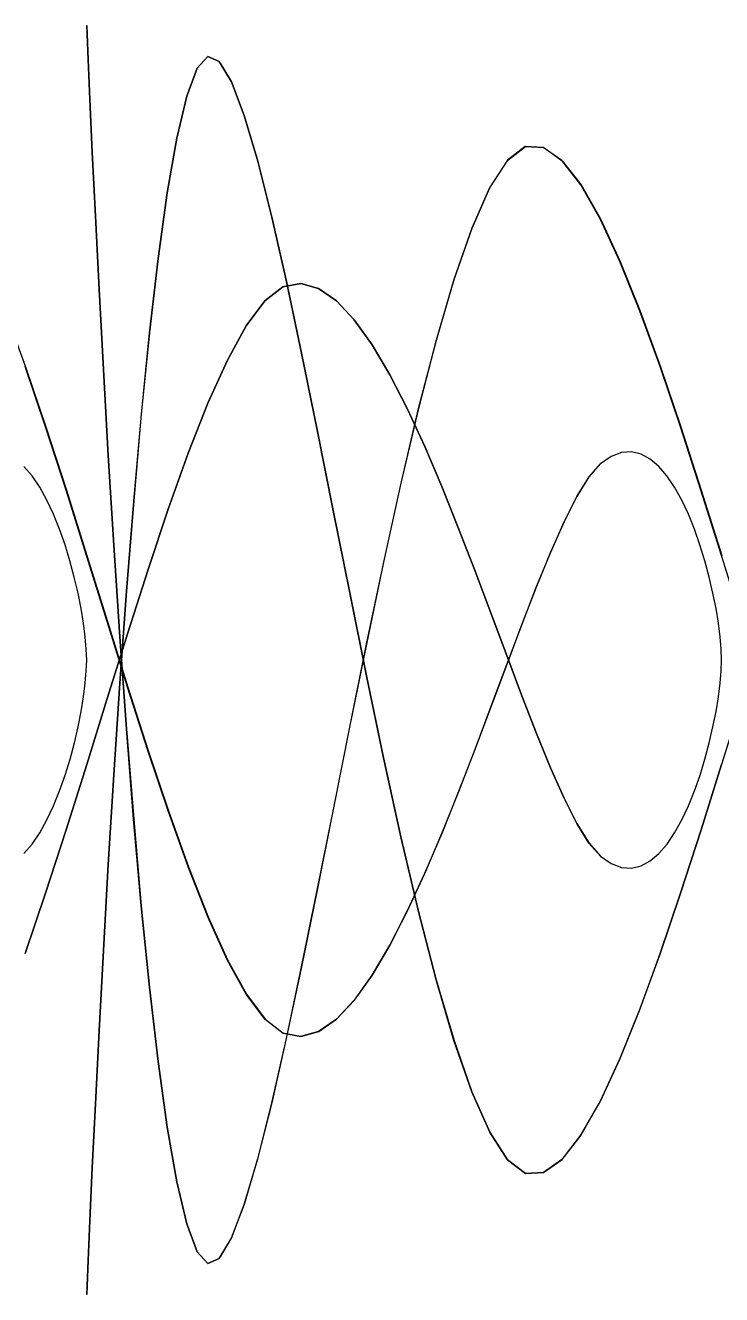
# Model space of a CAD drawing. Header units: metres. Extents: x -880 to 880, y -160 to 160.
# Drawn here: x -415.4 to -240, y -160 to 160 of the extents above; entities that cross this region are included whole.
import ezdxf

# ---------------------------------------------------------------- set-up
doc = ezdxf.new("R2010")
doc.units = ezdxf.units.M

msp = doc.modelspace()

# ---------------------------------------------------------------- linework, layer by layer
for p, q in [((-399.91, 157.77, -311.77), (-400, 160, -311.77)), ((-400, 160, -311.77), (-399.91, 157.77, -311.77)), ((-399.91, 157.77, -311.77), (-400, 160, -311.77)), ((-400, 160, -311.77), (-399.91, 157.77, -311.77)), ((-399.64, 151.4, -311.77), (-399.91, 157.77, -311.77)), ((-399.91, 157.77, -311.77), (-399.64, 151.4, -311.77)), ((-399.64, 151.4, -311.77), (-399.91, 157.77, -311.77)), ((-399.91, 157.77, -311.77), (-399.64, 151.4, -311.77)), ((-399.2, 141.33, -311.77), (-399.64, 151.4, -311.77)), ((-399.64, 151.4, -311.77), (-399.2, 141.33, -311.77)), ((-399.2, 141.33, -311.77), (-399.64, 151.4, -311.77)), ((-399.64, 151.4, -311.77), (-399.2, 141.33, -311.77)), ((-369.44, 152.17, -311.77), (-372.16, 149.22, -311.77)), ((-369.44, 152.17, -311.77), (-372.16, 149.22, -311.77)), ((-372.15, 149.22, -311.77), (-369.44, 152.17, -311.77)), ((-372.15, 149.22, -311.77), (-369.44, 152.17, -311.77)), ((-366.58, 150.89, -311.77), (-369.44, 152.17, -311.77)), ((-369.44, 152.17, -311.77), (-366.58, 150.89, -311.77)), ((-366.58, 150.89, -311.77), (-369.44, 152.17, -311.77)), ((-369.44, 152.17, -311.77), (-366.58, 150.89, -311.77)), ((-363.53, 145.78, -311.77), (-366.58, 150.89, -311.77)), ((-366.58, 150.89, -311.77), (-363.52, 145.78, -311.77)), ((-363.53, 145.78, -311.77), (-366.58, 150.89, -311.77)), ((-366.58, 150.89, -311.77), (-363.52, 145.78, -311.77)), ((-372.16, 149.22, -311.77), (-374.78, 142.19, -311.77)), ((-372.16, 149.22, -311.77), (-374.78, 142.19, -311.77)), ((-374.77, 142.19, -311.77), (-372.15, 149.22, -311.77)), ((-374.77, 142.19, -311.77), (-372.15, 149.22, -311.77)), ((-360.3, 137.27, -311.77), (-363.53, 145.78, -311.77)), ((-360.3, 137.27, -311.77), (-363.53, 145.78, -311.77)), ((-363.52, 145.78, -311.77), (-360.3, 137.27, -311.77)), ((-363.52, 145.78, -311.77), (-360.3, 137.27, -311.77)), ((-398.59, 128.02, -311.77), (-399.2, 141.33, -311.77)), ((-399.2, 141.33, -311.77), (-398.59, 128.02, -311.77)), ((-398.59, 128.02, -311.77), (-399.2, 141.33, -311.77)), ((-399.2, 141.33, -311.77), (-398.59, 128.02, -311.77)), ((-374.78, 142.19, -311.77), (-377.29, 131.55, -311.77)), ((-377.29, 131.55, -311.77), (-374.77, 142.19, -311.77)), ((-374.78, 142.19, -311.77), (-377.29, 131.55, -311.77)), ((-377.29, 131.55, -311.77), (-374.77, 142.19, -311.77)), ((-356.91, 125.77, -311.77), (-360.3, 137.27, -311.77)), ((-360.3, 137.27, -311.77), (-356.9, 125.77, -311.77)), ((-356.91, 125.77, -311.77), (-360.3, 137.27, -311.77)), ((-360.3, 137.27, -311.77), (-356.9, 125.77, -311.77)), ((-377.29, 131.55, -311.77), (-379.7, 117.75, -311.77)), ((-377.29, 131.55, -311.77), (-379.7, 117.75, -311.77)), ((-379.69, 117.75, -311.77), (-377.29, 131.55, -311.77)), ((-379.69, 117.75, -311.77), (-377.29, 131.55, -311.77)), ((-397.82, 111.94, -311.77), (-398.59, 128.02, -311.77)), ((-398.59, 128.02, -311.77), (-397.82, 111.94, -311.77)), ((-397.82, 111.94, -311.77), (-398.59, 128.02, -311.77)), ((-398.59, 128.02, -311.77), (-397.82, 111.94, -311.77)), ((-289.48, 129.45, -311.77), (-293.97, 126.06, -311.77)), ((-289.48, 129.45, -311.77), (-293.97, 126.06, -311.77)), ((-293.87, 126.05, -311.77), (-289.39, 129.44, -311.77)), ((-293.87, 126.05, -311.77), (-289.39, 129.44, -311.77)), ((-284.94, 129.23, -311.77), (-289.48, 129.45, -311.77)), ((-284.94, 129.23, -311.77), (-289.48, 129.45, -311.77)), ((-289.39, 129.44, -311.77), (-284.84, 129.22, -311.77)), ((-289.39, 129.44, -311.77), (-284.84, 129.22, -311.77)), ((-280.27, 125.9, -311.77), (-284.94, 129.23, -311.77)), ((-280.27, 125.9, -311.77), (-284.94, 129.23, -311.77)), ((-284.84, 129.22, -311.77), (-280.18, 125.89, -311.77)), ((-284.84, 129.22, -311.77), (-280.18, 125.89, -311.77)), ((-353.36, 111.68, -311.77), (-356.91, 125.77, -311.77)), ((-353.36, 111.68, -311.77), (-356.91, 125.77, -311.77)), ((-356.9, 125.77, -311.77), (-353.35, 111.68, -311.77)), ((-356.9, 125.77, -311.77), (-353.35, 111.68, -311.77)), ((-293.97, 126.06, -311.77), (-298.47, 119.07, -311.77)), ((-293.97, 126.06, -311.77), (-298.47, 119.07, -311.77)), ((-298.38, 119.06, -311.77), (-293.87, 126.05, -311.77)), ((-298.38, 119.06, -311.77), (-293.87, 126.05, -311.77)), ((-275.49, 119.78, -311.77), (-280.27, 125.9, -311.77)), ((-275.49, 119.78, -311.77), (-280.27, 125.9, -311.77)), ((-280.18, 125.89, -311.77), (-275.39, 119.77, -311.77)), ((-280.18, 125.89, -311.77), (-275.39, 119.77, -311.77)), ((-298.47, 119.07, -311.77), (-302.98, 108.9, -311.77)), ((-298.47, 119.07, -311.77), (-302.98, 108.9, -311.77)), ((-302.89, 108.89, -311.77), (-298.38, 119.06, -311.77)), ((-302.89, 108.89, -311.77), (-298.38, 119.06, -311.77)), ((-270.61, 111.2, -311.77), (-275.49, 119.78, -311.77)), ((-270.61, 111.2, -311.77), (-275.49, 119.78, -311.77)), ((-275.39, 119.77, -311.77), (-270.51, 111.19, -311.77)), ((-275.39, 119.77, -311.77), (-270.51, 111.19, -311.77)), ((-379.7, 117.75, -311.77), (-381.99, 101.24, -311.77)), ((-381.99, 101.24, -311.77), (-379.69, 117.75, -311.77)), ((-379.7, 117.75, -311.77), (-381.99, 101.24, -311.77)), ((-381.99, 101.24, -311.77), (-379.69, 117.75, -311.77)), ((-396.89, 93.53, -311.77), (-397.82, 111.94, -311.77)), ((-397.82, 111.94, -311.77), (-396.88, 93.53, -311.77)), ((-396.89, 93.53, -311.77), (-397.82, 111.94, -311.77)), ((-397.82, 111.94, -311.77), (-396.88, 93.53, -311.77)), ((-349.67, 95.42, -311.77), (-353.36, 111.68, -311.77)), ((-349.67, 95.42, -311.77), (-353.36, 111.68, -311.77)), ((-353.35, 111.68, -311.77), (-349.66, 95.42, -311.77)), ((-353.35, 111.68, -311.77), (-349.66, 95.42, -311.77)), ((-302.98, 108.9, -311.77), (-307.48, 95.95, -311.77)), ((-302.98, 108.9, -311.77), (-307.48, 95.95, -311.77)), ((-307.39, 95.94, -311.77), (-302.89, 108.89, -311.77)), ((-307.39, 95.94, -311.77), (-302.89, 108.89, -311.77)), ((-265.64, 100.49, -311.77), (-270.61, 111.2, -311.77)), ((-265.64, 100.49, -311.77), (-270.61, 111.2, -311.77)), ((-270.51, 111.19, -311.77), (-265.55, 100.48, -311.77)), ((-270.51, 111.19, -311.77), (-265.55, 100.48, -311.77)), ((-381.99, 101.24, -311.77), (-384.17, 82.49, -311.77)), ((-384.17, 82.49, -311.77), (-381.99, 101.24, -311.77)), ((-381.99, 101.24, -311.77), (-384.17, 82.49, -311.77)), ((-384.17, 82.49, -311.77), (-381.99, 101.24, -311.77)), ((-260.61, 87.96, -311.77), (-265.64, 100.49, -311.77)), ((-260.61, 87.96, -311.77), (-265.64, 100.49, -311.77)), ((-265.55, 100.48, -311.77), (-260.51, 87.96, -311.77)), ((-265.55, 100.48, -311.77), (-260.51, 87.96, -311.77)), ((-395.8, 73.26, -311.77), (-396.89, 93.53, -311.77)), ((-395.8, 73.26, -311.77), (-396.89, 93.53, -311.77)), ((-396.88, 93.53, -311.77), (-395.79, 73.26, -311.77)), ((-396.88, 93.53, -311.77), (-395.79, 73.26, -311.77)), ((-350.56, 94.05, -311.77), (-355.1, 90.55, -311.77)), ((-355.1, 90.55, -311.77), (-350.56, 94.05, -311.77)), ((-350.56, 94.05, -311.77), (-355.1, 90.55, -311.77)), ((-355.1, 90.55, -311.77), (-350.56, 94.05, -311.77)), ((-346.07, 94.92, -311.77), (-350.56, 94.05, -311.77)), ((-350.56, 94.05, -311.77), (-346.07, 94.92, -311.77)), ((-346.07, 94.92, -311.77), (-350.56, 94.05, -311.77)), ((-350.56, 94.05, -311.77), (-346.07, 94.92, -311.77)), ((-345.85, 77.4, -311.77), (-349.67, 95.42, -311.77)), ((-345.85, 77.4, -311.77), (-349.67, 95.42, -311.77)), ((-349.66, 95.42, -311.77), (-345.84, 77.4, -311.77)), ((-349.66, 95.42, -311.77), (-345.84, 77.4, -311.77)), ((-341.57, 93.69, -311.77), (-346.07, 94.92, -311.77)), ((-346.07, 94.92, -311.77), (-341.57, 93.69, -311.77)), ((-341.57, 93.69, -311.77), (-346.07, 94.92, -311.77)), ((-346.07, 94.92, -311.77), (-341.57, 93.69, -311.77)), ((-337.06, 90.56, -311.77), (-341.57, 93.69, -311.77)), ((-341.57, 93.69, -311.77), (-337.06, 90.56, -311.77)), ((-337.06, 90.56, -311.77), (-341.57, 93.69, -311.77)), ((-341.57, 93.69, -311.77), (-337.06, 90.56, -311.77)), ((-307.48, 95.95, -311.77), (-311.97, 80.64, -311.77)), ((-307.48, 95.95, -311.77), (-311.97, 80.64, -311.77)), ((-311.88, 80.63, -311.77), (-307.39, 95.94, -311.77)), ((-311.88, 80.63, -311.77), (-307.39, 95.94, -311.77)), ((-355.1, 90.55, -311.77), (-359.77, 84.29, -311.77)), ((-359.77, 84.29, -311.77), (-355.1, 90.55, -311.77)), ((-355.1, 90.55, -311.77), (-359.77, 84.29, -311.77)), ((-359.77, 84.29, -311.77), (-355.1, 90.55, -311.77)), ((-332.56, 85.75, -311.77), (-337.06, 90.56, -311.77)), ((-337.06, 90.56, -311.77), (-332.56, 85.75, -311.77)), ((-332.56, 85.75, -311.77), (-337.06, 90.56, -311.77)), ((-337.06, 90.56, -311.77), (-332.56, 85.75, -311.77)), ((-420.51, 87.96, -311.77), (-415.42, 73.95, -311.77)), ((-420.51, 87.96, -311.77), (-415.42, 73.95, -311.77)), ((-255.51, 73.96, -311.77), (-260.61, 87.96, -311.77)), ((-255.51, 73.96, -311.77), (-260.61, 87.96, -311.77)), ((-260.51, 87.96, -311.77), (-255.42, 73.95, -311.77)), ((-260.51, 87.96, -311.77), (-255.42, 73.95, -311.77)), ((-359.77, 84.29, -311.77), (-364.55, 75.58, -311.77)), ((-364.55, 75.58, -311.77), (-359.77, 84.29, -311.77)), ((-359.77, 84.29, -311.77), (-364.55, 75.58, -311.77)), ((-364.55, 75.58, -311.77), (-359.77, 84.29, -311.77)), ((-328.07, 79.45, -311.77), (-332.56, 85.75, -311.77)), ((-332.56, 85.75, -311.77), (-328.07, 79.45, -311.77)), ((-328.07, 79.45, -311.77), (-332.56, 85.75, -311.77)), ((-332.56, 85.75, -311.77), (-328.07, 79.45, -311.77)), ((-384.17, 82.49, -311.77), (-386.23, 61.96, -311.77)), ((-384.17, 82.49, -311.77), (-386.23, 61.96, -311.77)), ((-386.22, 61.96, -311.77), (-384.17, 82.49, -311.77)), ((-386.22, 61.96, -311.77), (-384.17, 82.49, -311.77)), ((-311.97, 80.64, -311.77), (-316.42, 63.38, -311.77)), ((-311.97, 80.64, -311.77), (-316.42, 63.38, -311.77)), ((-316.35, 63.38, -311.77), (-311.88, 80.63, -311.77)), ((-316.35, 63.38, -311.77), (-311.88, 80.63, -311.77)), ((-341.91, 58.03, -311.77), (-345.85, 77.4, -311.77)), ((-341.91, 58.03, -311.77), (-345.85, 77.4, -311.77)), ((-345.84, 77.4, -311.77), (-341.9, 58.03, -311.77)), ((-345.84, 77.4, -311.77), (-341.9, 58.03, -311.77)), ((-323.61, 71.89, -311.77), (-328.07, 79.45, -311.77)), ((-328.07, 79.45, -311.77), (-323.61, 71.89, -311.77)), ((-323.61, 71.89, -311.77), (-328.07, 79.45, -311.77)), ((-328.07, 79.45, -311.77), (-323.61, 71.89, -311.77)), ((-410.37, 58.8, -311.77), (-415.51, 73.96, -311.77)), ((-410.37, 58.8, -311.77), (-415.51, 73.96, -311.77)), ((-415.42, 73.95, -311.77), (-410.29, 58.79, -311.77)), ((-415.42, 73.95, -311.77), (-410.29, 58.79, -311.77)), ((-364.55, 75.58, -311.77), (-369.43, 64.75, -311.77)), ((-369.43, 64.75, -311.77), (-364.55, 75.58, -311.77)), ((-364.55, 75.58, -311.77), (-369.43, 64.75, -311.77)), ((-369.43, 64.75, -311.77), (-364.55, 75.58, -311.77)), ((-250.37, 58.8, -311.77), (-255.51, 73.96, -311.77)), ((-250.37, 58.8, -311.77), (-255.51, 73.96, -311.77)), ((-255.42, 73.95, -311.77), (-250.29, 58.79, -311.77)), ((-255.42, 73.95, -311.77), (-250.29, 58.79, -311.77)), ((-394.56, 51.58, -311.77), (-395.8, 73.26, -311.77)), ((-394.56, 51.58, -311.77), (-395.8, 73.26, -311.77)), ((-395.79, 73.26, -311.77), (-394.55, 51.58, -311.77)), ((-395.79, 73.26, -311.77), (-394.55, 51.58, -311.77)), ((-319.19, 63.28, -311.77), (-323.61, 71.89, -311.77)), ((-323.61, 71.89, -311.77), (-319.19, 63.28, -311.77)), ((-319.19, 63.28, -311.77), (-323.61, 71.89, -311.77)), ((-323.61, 71.89, -311.77), (-319.19, 63.28, -311.77)), ((-369.43, 64.75, -311.77), (-374.39, 52.14, -311.77)), ((-374.39, 52.14, -311.77), (-369.43, 64.75, -311.77)), ((-369.43, 64.75, -311.77), (-374.39, 52.14, -311.77)), ((-374.39, 52.14, -311.77), (-369.43, 64.75, -311.77)), ((-386.23, 61.96, -311.77), (-388.16, 40.09, -311.77)), ((-388.16, 40.08, -311.77), (-386.22, 61.96, -311.77)), ((-386.23, 61.96, -311.77), (-388.16, 40.09, -311.77)), ((-388.16, 40.08, -311.77), (-386.22, 61.96, -311.77)), ((-316.42, 63.38, -311.77), (-320.84, 44.59, -311.77)), ((-316.42, 63.38, -311.77), (-320.84, 44.59, -311.77)), ((-320.77, 44.58, -311.77), (-316.35, 63.38, -311.77)), ((-320.77, 44.58, -311.77), (-316.35, 63.38, -311.77)), ((-314.82, 53.81, -311.77), (-319.19, 63.28, -311.77)), ((-319.19, 63.28, -311.77), (-314.82, 53.81, -311.77)), ((-314.82, 53.81, -311.77), (-319.19, 63.28, -311.77)), ((-319.19, 63.28, -311.77), (-314.82, 53.81, -311.77)), ((-405.21, 42.82, -311.77), (-410.37, 58.8, -311.77)), ((-405.21, 42.82, -311.77), (-410.37, 58.8, -311.77)), ((-410.29, 58.79, -311.77), (-405.12, 42.81, -311.77)), ((-410.29, 58.79, -311.77), (-405.12, 42.81, -311.77)), ((-337.86, 37.73, -311.77), (-341.91, 58.03, -311.77)), ((-337.86, 37.73, -311.77), (-341.91, 58.03, -311.77)), ((-341.9, 58.03, -311.77), (-337.85, 37.73, -311.77)), ((-341.9, 58.03, -311.77), (-337.85, 37.73, -311.77)), ((-245.21, 42.82, -311.77), (-250.37, 58.8, -311.77)), ((-245.21, 42.82, -311.77), (-250.37, 58.8, -311.77)), ((-250.29, 58.79, -311.77), (-245.12, 42.81, -311.77)), ((-250.29, 58.79, -311.77), (-245.12, 42.81, -311.77)), ((-393.17, 28.95, -311.77), (-394.56, 51.58, -311.77)), ((-393.17, 28.95, -311.77), (-394.56, 51.58, -311.77)), ((-394.55, 51.58, -311.77), (-393.17, 28.95, -311.77)), ((-394.55, 51.58, -311.77), (-393.17, 28.95, -311.77)), ((-374.39, 52.14, -311.77), (-379.43, 38.06, -311.77)), ((-379.43, 38.06, -311.77), (-374.39, 52.14, -311.77)), ((-374.39, 52.14, -311.77), (-379.43, 38.06, -311.77)), ((-379.43, 38.06, -311.77), (-374.39, 52.14, -311.77)), ((-310.52, 43.71, -311.77), (-314.82, 53.81, -311.77)), ((-314.82, 53.81, -311.77), (-310.51, 43.71, -311.77)), ((-310.52, 43.71, -311.77), (-314.82, 53.81, -311.77)), ((-314.82, 53.81, -311.77), (-310.51, 43.71, -311.77)), ((-267.84, 51.33, -311.77), (-270.55, 49.45, -311.77)), ((-267.84, 51.33, -311.77), (-270.55, 49.45, -311.77)), ((-265.22, 52.31, -311.77), (-267.84, 51.33, -311.77)), ((-265.22, 52.31, -311.77), (-267.84, 51.33, -311.77)), ((-262.71, 52.48, -311.77), (-265.22, 52.31, -311.77)), ((-262.71, 52.48, -311.77), (-265.22, 52.31, -311.77)), ((-260.3, 51.9, -311.77), (-262.71, 52.48, -311.77)), ((-260.3, 51.9, -311.77), (-262.71, 52.48, -311.77)), ((-258, 50.65, -311.77), (-260.3, 51.9, -311.77)), ((-258, 50.65, -311.77), (-260.3, 51.9, -311.77)), ((-413.77, 46.4, -311.77), (-415.83, 48.79, -311.77)), ((-413.77, 46.4, -311.77), (-415.83, 48.79, -311.77)), ((-270.55, 49.45, -311.77), (-273.42, 46.19, -311.77)), ((-270.55, 49.45, -311.77), (-273.42, 46.19, -311.77)), ((-273.4, 46.18, -311.77), (-270.54, 49.44, -311.77)), ((-273.4, 46.18, -311.77), (-270.54, 49.44, -311.77)), ((-255.83, 48.79, -311.77), (-258, 50.65, -311.77)), ((-255.83, 48.79, -311.77), (-258, 50.65, -311.77)), ((-253.77, 46.4, -311.77), (-255.83, 48.79, -311.77)), ((-253.77, 46.4, -311.77), (-255.83, 48.79, -311.77)), ((-411.84, 43.56, -311.77), (-413.77, 46.4, -311.77)), ((-411.84, 43.56, -311.77), (-413.77, 46.4, -311.77)), ((-273.42, 46.19, -311.77), (-276.47, 41.26, -311.77)), ((-273.42, 46.19, -311.77), (-276.47, 41.26, -311.77)), ((-276.45, 41.25, -311.77), (-273.4, 46.18, -311.77)), ((-276.45, 41.25, -311.77), (-273.4, 46.18, -311.77)), ((-251.84, 43.56, -311.77), (-253.77, 46.4, -311.77)), ((-251.84, 43.56, -311.77), (-253.77, 46.4, -311.77)), ((-410.03, 40.33, -311.77), (-411.84, 43.56, -311.77)), ((-410.03, 40.33, -311.77), (-411.84, 43.56, -311.77)), ((-400.03, 26.33, -311.77), (-405.21, 42.82, -311.77)), ((-400.03, 26.33, -311.77), (-405.21, 42.82, -311.77)), ((-405.12, 42.81, -311.77), (-399.95, 26.33, -311.77)), ((-405.12, 42.81, -311.77), (-399.95, 26.33, -311.77)), ((-320.84, 44.59, -311.77), (-325.21, 24.67, -311.77)), ((-320.84, 44.59, -311.77), (-325.21, 24.67, -311.77)), ((-325.14, 24.66, -311.77), (-320.77, 44.58, -311.77)), ((-325.14, 24.66, -311.77), (-320.77, 44.58, -311.77)), ((-306.29, 33.18, -311.77), (-310.52, 43.71, -311.77)), ((-306.29, 33.18, -311.77), (-310.52, 43.71, -311.77)), ((-310.51, 43.71, -311.77), (-306.28, 33.18, -311.77)), ((-310.51, 43.71, -311.77), (-306.28, 33.18, -311.77)), ((-250.03, 40.33, -311.77), (-251.84, 43.56, -311.77)), ((-250.03, 40.33, -311.77), (-251.84, 43.56, -311.77)), ((-240.03, 26.33, -311.77), (-245.21, 42.82, -311.77)), ((-240.03, 26.33, -311.77), (-245.21, 42.82, -311.77)), ((-245.12, 42.81, -311.77), (-239.95, 26.33, -311.77)), ((-245.12, 42.81, -311.77), (-239.95, 26.33, -311.77)), ((-408.37, 36.78, -311.77), (-410.03, 40.33, -311.77)), ((-408.37, 36.78, -311.77), (-410.03, 40.33, -311.77)), ((-388.16, 40.09, -311.77), (-389.96, 17.34, -311.77)), ((-388.16, 40.09, -311.77), (-389.96, 17.34, -311.77)), ((-389.96, 17.34, -311.77), (-388.16, 40.08, -311.77)), ((-389.96, 17.34, -311.77), (-388.16, 40.08, -311.77)), ((-276.47, 41.26, -311.77), (-279.69, 34.87, -311.77)), ((-276.47, 41.26, -311.77), (-279.69, 34.87, -311.77)), ((-279.68, 34.86, -311.77), (-276.45, 41.25, -311.77)), ((-279.68, 34.86, -311.77), (-276.45, 41.25, -311.77)), ((-248.37, 36.78, -311.77), (-250.03, 40.33, -311.77)), ((-248.37, 36.78, -311.77), (-250.03, 40.33, -311.77)), ((-406.84, 32.99, -311.77), (-408.37, 36.78, -311.77)), ((-406.84, 32.99, -311.77), (-408.37, 36.78, -311.77)), ((-379.43, 38.06, -311.77), (-384.52, 22.85, -311.77)), ((-384.52, 22.85, -311.77), (-379.43, 38.06, -311.77)), ((-379.43, 38.06, -311.77), (-384.52, 22.85, -311.77)), ((-384.52, 22.85, -311.77), (-379.43, 38.06, -311.77)), ((-333.72, 16.91, -311.77), (-337.86, 37.73, -311.77)), ((-333.72, 16.91, -311.77), (-337.86, 37.73, -311.77)), ((-337.85, 37.73, -311.77), (-333.7, 16.91, -311.77)), ((-337.85, 37.73, -311.77), (-333.7, 16.91, -311.77)), ((-246.84, 32.99, -311.77), (-248.37, 36.78, -311.77)), ((-246.84, 32.99, -311.77), (-248.37, 36.78, -311.77)), ((-405.45, 29.04, -311.77), (-406.84, 32.99, -311.77)), ((-405.45, 29.04, -311.77), (-406.84, 32.99, -311.77)), ((-302.14, 22.43, -311.77), (-306.29, 33.18, -311.77)), ((-302.14, 22.43, -311.77), (-306.29, 33.18, -311.77)), ((-306.28, 33.18, -311.77), (-302.13, 22.43, -311.77)), ((-306.28, 33.18, -311.77), (-302.13, 22.43, -311.77)), ((-279.69, 34.87, -311.77), (-283.09, 27.22, -311.77)), ((-279.69, 34.87, -311.77), (-283.09, 27.22, -311.77)), ((-283.07, 27.22, -311.77), (-279.68, 34.86, -311.77)), ((-283.07, 27.22, -311.77), (-279.68, 34.86, -311.77)), ((-245.45, 29.04, -311.77), (-246.84, 32.99, -311.77)), ((-245.45, 29.04, -311.77), (-246.84, 32.99, -311.77)), ((-404.21, 24.99, -311.77), (-405.45, 29.04, -311.77)), ((-404.21, 24.99, -311.77), (-405.45, 29.04, -311.77)), ((-391.64, 5.82, -311.77), (-393.17, 28.95, -311.77)), ((-393.17, 28.95, -311.77), (-391.64, 5.83, -311.77)), ((-391.64, 5.82, -311.77), (-393.17, 28.95, -311.77)), ((-393.17, 28.95, -311.77), (-391.64, 5.83, -311.77)), ((-244.21, 24.99, -311.77), (-245.45, 29.04, -311.77)), ((-244.21, 24.99, -311.77), (-245.45, 29.04, -311.77)), ((-394.85, 9.67, -311.77), (-400.03, 26.33, -311.77)), ((-394.85, 9.67, -311.77), (-400.03, 26.33, -311.77)), ((-399.95, 26.33, -311.77), (-394.77, 9.67, -311.77)), ((-399.95, 26.33, -311.77), (-394.77, 9.67, -311.77)), ((-283.09, 27.22, -311.77), (-286.64, 18.54, -311.77)), ((-283.09, 27.22, -311.77), (-286.64, 18.54, -311.77)), ((-286.62, 18.53, -311.77), (-283.07, 27.22, -311.77)), ((-286.62, 18.53, -311.77), (-283.07, 27.22, -311.77)), ((-234.85, 9.67, -311.77), (-240.03, 26.33, -311.77)), ((-234.85, 9.67, -311.77), (-240.03, 26.33, -311.77)), ((-403.12, 20.91, -311.77), (-404.21, 24.99, -311.77)), ((-403.12, 20.91, -311.77), (-404.21, 24.99, -311.77)), ((-384.52, 22.85, -311.77), (-389.66, 6.83, -311.77)), ((-389.66, 6.83, -311.77), (-384.52, 22.85, -311.77)), ((-384.52, 22.85, -311.77), (-389.66, 6.83, -311.77)), ((-389.66, 6.83, -311.77), (-384.52, 22.85, -311.77)), ((-325.21, 24.67, -311.77), (-329.51, 4.03, -311.77)), ((-325.21, 24.67, -311.77), (-329.51, 4.03, -311.77)), ((-329.45, 4.03, -311.77), (-325.14, 24.66, -311.77)), ((-329.45, 4.03, -311.77), (-325.14, 24.66, -311.77)), ((-298.09, 11.68, -311.77), (-302.14, 22.43, -311.77)), ((-298.09, 11.68, -311.77), (-302.14, 22.43, -311.77)), ((-302.13, 22.43, -311.77), (-298.08, 11.67, -311.77)), ((-302.13, 22.43, -311.77), (-298.08, 11.67, -311.77)), ((-243.12, 20.91, -311.77), (-244.21, 24.99, -311.77)), ((-243.12, 20.91, -311.77), (-244.21, 24.99, -311.77)), ((-402.18, 16.88, -311.77), (-403.12, 20.91, -311.77)), ((-402.18, 16.88, -311.77), (-403.12, 20.91, -311.77)), ((-242.18, 16.88, -311.77), (-243.12, 20.91, -311.77)), ((-242.18, 16.88, -311.77), (-243.12, 20.91, -311.77)), ((-401.41, 12.98, -311.77), (-402.18, 16.88, -311.77)), ((-401.41, 12.98, -311.77), (-402.18, 16.88, -311.77)), ((-389.96, 17.34, -311.77), (-391.63, -5.83, -311.77)), ((-391.63, -5.83, -311.77), (-389.96, 17.34, -311.77)), ((-389.96, 17.34, -311.77), (-391.63, -5.83, -311.77)), ((-391.63, -5.83, -311.77), (-389.96, 17.34, -311.77)), ((-329.48, -4.03, -311.77), (-333.72, 16.91, -311.77)), ((-329.48, -4.03, -311.77), (-333.72, 16.91, -311.77)), ((-333.7, 16.91, -311.77), (-329.47, -4.03, -311.77)), ((-333.7, 16.91, -311.77), (-329.47, -4.03, -311.77)), ((-286.64, 18.54, -311.77), (-290.33, 9.02, -311.77)), ((-286.64, 18.54, -311.77), (-290.33, 9.02, -311.77)), ((-290.3, 9.01, -311.77), (-286.62, 18.53, -311.77)), ((-290.3, 9.01, -311.77), (-286.62, 18.53, -311.77)), ((-241.41, 12.98, -311.77), (-242.18, 16.88, -311.77)), ((-241.41, 12.98, -311.77), (-242.18, 16.88, -311.77)), ((-400.8, 9.26, -311.77), (-401.41, 12.98, -311.77)), ((-400.8, 9.26, -311.77), (-401.41, 12.98, -311.77)), ((-240.8, 9.26, -311.77), (-241.41, 12.98, -311.77)), ((-240.8, 9.26, -311.77), (-241.41, 12.98, -311.77)), ((-389.69, -6.83, -311.77), (-394.85, 9.67, -311.77)), ((-389.69, -6.83, -311.77), (-394.85, 9.67, -311.77)), ((-394.77, 9.67, -311.77), (-389.61, -6.83, -311.77)), ((-394.77, 9.67, -311.77), (-389.61, -6.83, -311.77)), ((-294.15, 1.12, -311.77), (-298.09, 11.68, -311.77)), ((-294.15, 1.12, -311.77), (-298.09, 11.68, -311.77)), ((-298.08, 11.67, -311.77), (-294.14, 1.12, -311.77)), ((-298.08, 11.67, -311.77), (-294.14, 1.12, -311.77)), ((-400.36, 5.81, -311.77), (-400.8, 9.26, -311.77)), ((-400.36, 5.81, -311.77), (-400.8, 9.26, -311.77)), ((-389.66, 6.83, -311.77), (-394.82, -9.68, -311.77)), ((-394.82, -9.67, -311.77), (-389.66, 6.83, -311.77)), ((-389.66, 6.83, -311.77), (-394.82, -9.68, -311.77)), ((-394.82, -9.67, -311.77), (-389.66, 6.83, -311.77)), ((-290.33, 9.02, -311.77), (-294.15, -1.12, -311.77)), ((-290.33, 9.02, -311.77), (-294.15, -1.12, -311.77)), ((-294.12, -1.13, -311.77), (-290.3, 9.01, -311.77)), ((-294.12, -1.13, -311.77), (-290.3, 9.01, -311.77)), ((-240.36, 5.81, -311.77), (-240.8, 9.26, -311.77)), ((-240.36, 5.81, -311.77), (-240.8, 9.26, -311.77)), ((-400.09, 2.7, -311.77), (-400.36, 5.81, -311.77)), ((-400.09, 2.7, -311.77), (-400.36, 5.81, -311.77)), ((-391.64, 5.83, -311.77), (-389.97, -17.34, -311.77)), ((-391.64, 5.83, -311.77), (-389.97, -17.34, -311.77)), ((-389.97, -17.34, -311.77), (-391.64, 5.82, -311.77)), ((-389.97, -17.34, -311.77), (-391.64, 5.82, -311.77)), ((-329.51, 4.03, -311.77), (-333.74, -16.9, -311.77)), ((-329.51, 4.03, -311.77), (-333.74, -16.9, -311.77)), ((-333.69, -16.91, -311.77), (-329.45, 4.03, -311.77)), ((-333.69, -16.91, -311.77), (-329.45, 4.03, -311.77)), ((-240.09, 2.7, -311.77), (-240.36, 5.81, -311.77)), ((-240.09, 2.7, -311.77), (-240.36, 5.81, -311.77)), ((-400, 0, -311.77), (-400.09, 2.7, -311.77)), ((-400, 0, -311.77), (-400.09, 2.7, -311.77)), ((-400.09, -2.7, -311.77), (-400, 0, -311.77)), ((-400.09, -2.7, -311.77), (-400, 0, -311.77)), ((-290.33, -9.02, -311.77), (-294.15, 1.12, -311.77)), ((-290.33, -9.02, -311.77), (-294.15, 1.12, -311.77)), ((-294.14, 1.12, -311.77), (-290.32, -9.02, -311.77)), ((-294.14, 1.12, -311.77), (-290.32, -9.02, -311.77)), ((-240, 0, -311.77), (-240.09, 2.7, -311.77)), ((-240, 0, -311.77), (-240.09, 2.7, -311.77)), ((-240.09, -2.7, -311.77), (-240, 0, -311.77)), ((-240.09, -2.7, -311.77), (-240, 0, -311.77)), ((-400.36, -5.81, -311.77), (-400.09, -2.7, -311.77)), ((-400.36, -5.81, -311.77), (-400.09, -2.7, -311.77)), ((-294.15, -1.12, -311.77), (-298.09, -11.68, -311.77)), ((-294.15, -1.12, -311.77), (-298.09, -11.68, -311.77)), ((-298.06, -11.68, -311.77), (-294.12, -1.13, -311.77)), ((-298.06, -11.68, -311.77), (-294.12, -1.13, -311.77)), ((-240.36, -5.81, -311.77), (-240.09, -2.7, -311.77)), ((-240.36, -5.81, -311.77), (-240.09, -2.7, -311.77)), ((-400.8, -9.26, -311.77), (-400.36, -5.81, -311.77)), ((-400.8, -9.26, -311.77), (-400.36, -5.81, -311.77)), ((-391.63, -5.83, -311.77), (-393.16, -28.95, -311.77)), ((-393.16, -28.95, -311.77), (-391.63, -5.83, -311.77)), ((-391.63, -5.83, -311.77), (-393.16, -28.95, -311.77)), ((-393.16, -28.95, -311.77), (-391.63, -5.83, -311.77)), ((-325.18, -24.66, -311.77), (-329.48, -4.03, -311.77)), ((-325.18, -24.66, -311.77), (-329.48, -4.03, -311.77)), ((-329.47, -4.03, -311.77), (-325.17, -24.66, -311.77)), ((-329.47, -4.03, -311.77), (-325.17, -24.66, -311.77)), ((-240.8, -9.26, -311.77), (-240.36, -5.81, -311.77)), ((-240.8, -9.26, -311.77), (-240.36, -5.81, -311.77)), ((-401.41, -12.98, -311.77), (-400.8, -9.26, -311.77)), ((-401.41, -12.98, -311.77), (-400.8, -9.26, -311.77)), ((-384.55, -22.85, -311.77), (-389.69, -6.83, -311.77)), ((-384.55, -22.85, -311.77), (-389.69, -6.83, -311.77)), ((-389.61, -6.83, -311.77), (-384.47, -22.85, -311.77)), ((-389.61, -6.83, -311.77), (-384.47, -22.85, -311.77)), ((-286.64, -18.53, -311.77), (-290.33, -9.02, -311.77)), ((-286.64, -18.53, -311.77), (-290.33, -9.02, -311.77)), ((-290.32, -9.02, -311.77), (-286.63, -18.54, -311.77)), ((-290.32, -9.02, -311.77), (-286.63, -18.54, -311.77)), ((-241.41, -12.98, -311.77), (-240.8, -9.26, -311.77)), ((-241.41, -12.98, -311.77), (-240.8, -9.26, -311.77)), ((-400, -26.33, -311.77), (-394.82, -9.67, -311.77)), ((-400, -26.33, -311.77), (-394.82, -9.67, -311.77)), ((-394.82, -9.68, -311.77), (-400, -26.33, -311.77)), ((-394.82, -9.68, -311.77), (-400, -26.33, -311.77)), ((-298.09, -11.68, -311.77), (-302.14, -22.43, -311.77)), ((-298.09, -11.68, -311.77), (-302.14, -22.43, -311.77)), ((-302.11, -22.44, -311.77), (-298.06, -11.68, -311.77)), ((-302.11, -22.44, -311.77), (-298.06, -11.68, -311.77)), ((-234.82, -9.68, -311.77), (-240, -26.33, -311.77)), ((-234.82, -9.68, -311.77), (-240, -26.33, -311.77)), ((-402.18, -16.88, -311.77), (-401.41, -12.98, -311.77)), ((-402.18, -16.88, -311.77), (-401.41, -12.98, -311.77)), ((-242.18, -16.88, -311.77), (-241.41, -12.98, -311.77)), ((-242.18, -16.88, -311.77), (-241.41, -12.98, -311.77)), ((-403.11, -20.91, -311.77), (-402.18, -16.88, -311.77)), ((-403.11, -20.91, -311.77), (-402.18, -16.88, -311.77)), ((-388.17, -40.09, -311.77), (-389.97, -17.34, -311.77)), ((-389.97, -17.34, -311.77), (-388.16, -40.09, -311.77)), ((-388.17, -40.09, -311.77), (-389.97, -17.34, -311.77)), ((-389.97, -17.34, -311.77), (-388.16, -40.09, -311.77)), ((-333.74, -16.9, -311.77), (-337.89, -37.73, -311.77)), ((-333.74, -16.9, -311.77), (-337.89, -37.73, -311.77)), ((-337.84, -37.73, -311.77), (-333.69, -16.91, -311.77)), ((-337.84, -37.73, -311.77), (-333.69, -16.91, -311.77)), ((-283.09, -27.22, -311.77), (-286.64, -18.53, -311.77)), ((-283.09, -27.22, -311.77), (-286.64, -18.53, -311.77)), ((-286.63, -18.54, -311.77), (-283.08, -27.22, -311.77)), ((-286.63, -18.54, -311.77), (-283.08, -27.22, -311.77)), ((-243.11, -20.91, -311.77), (-242.18, -16.88, -311.77)), ((-243.11, -20.91, -311.77), (-242.18, -16.88, -311.77)), ((-404.2, -24.99, -311.77), (-403.11, -20.91, -311.77)), ((-404.2, -24.99, -311.77), (-403.11, -20.91, -311.77)), ((-244.2, -24.99, -311.77), (-243.11, -20.91, -311.77)), ((-244.2, -24.99, -311.77), (-243.11, -20.91, -311.77)), ((-405.44, -29.04, -311.77), (-404.2, -24.99, -311.77)), ((-405.44, -29.04, -311.77), (-404.2, -24.99, -311.77)), ((-379.45, -38.06, -311.77), (-384.55, -22.85, -311.77)), ((-379.45, -38.06, -311.77), (-384.55, -22.85, -311.77)), ((-384.47, -22.85, -311.77), (-379.38, -38.07, -311.77)), ((-384.47, -22.85, -311.77), (-379.38, -38.07, -311.77)), ((-320.81, -44.59, -311.77), (-325.18, -24.66, -311.77)), ((-320.81, -44.59, -311.77), (-325.18, -24.66, -311.77)), ((-325.17, -24.66, -311.77), (-320.8, -44.58, -311.77)), ((-325.17, -24.66, -311.77), (-320.8, -44.58, -311.77)), ((-302.14, -22.43, -311.77), (-306.29, -33.18, -311.77)), ((-302.14, -22.43, -311.77), (-306.29, -33.18, -311.77)), ((-306.26, -33.19, -311.77), (-302.11, -22.44, -311.77)), ((-306.26, -33.19, -311.77), (-302.11, -22.44, -311.77)), ((-245.44, -29.04, -311.77), (-244.2, -24.99, -311.77)), ((-245.44, -29.04, -311.77), (-244.2, -24.99, -311.77)), ((-400, -26.33, -311.77), (-405.18, -42.82, -311.77)), ((-400, -26.33, -311.77), (-405.18, -42.82, -311.77)), ((-405.17, -42.81, -311.77), (-400, -26.33, -311.77)), ((-405.17, -42.81, -311.77), (-400, -26.33, -311.77)), ((-279.7, -34.86, -311.77), (-283.09, -27.22, -311.77)), ((-279.7, -34.86, -311.77), (-283.09, -27.22, -311.77)), ((-283.08, -27.22, -311.77), (-279.69, -34.87, -311.77)), ((-283.08, -27.22, -311.77), (-279.69, -34.87, -311.77)), ((-240, -26.33, -311.77), (-245.18, -42.82, -311.77)), ((-240, -26.33, -311.77), (-245.18, -42.82, -311.77)), ((-245.17, -42.81, -311.77), (-240, -26.33, -311.77)), ((-245.17, -42.81, -311.77), (-240, -26.33, -311.77)), ((-406.83, -32.99, -311.77), (-405.44, -29.04, -311.77)), ((-406.83, -32.99, -311.77), (-405.44, -29.04, -311.77)), ((-393.16, -28.95, -311.77), (-394.55, -51.58, -311.77)), ((-394.55, -51.58, -311.77), (-393.16, -28.95, -311.77)), ((-393.16, -28.95, -311.77), (-394.55, -51.58, -311.77)), ((-394.55, -51.58, -311.77), (-393.16, -28.95, -311.77)), ((-246.83, -32.99, -311.77), (-245.44, -29.04, -311.77)), ((-246.83, -32.99, -311.77), (-245.44, -29.04, -311.77)), ((-408.36, -36.78, -311.77), (-406.83, -32.99, -311.77)), ((-408.36, -36.78, -311.77), (-406.83, -32.99, -311.77)), ((-306.29, -33.18, -311.77), (-310.52, -43.71, -311.77)), ((-306.29, -33.18, -311.77), (-310.52, -43.71, -311.77)), ((-310.49, -43.72, -311.77), (-306.26, -33.19, -311.77)), ((-310.49, -43.72, -311.77), (-306.26, -33.19, -311.77)), ((-276.47, -41.26, -311.77), (-279.7, -34.86, -311.77)), ((-276.47, -41.26, -311.77), (-279.7, -34.86, -311.77)), ((-279.69, -34.87, -311.77), (-276.46, -41.26, -311.77)), ((-279.69, -34.87, -311.77), (-276.46, -41.26, -311.77)), ((-248.36, -36.78, -311.77), (-246.83, -32.99, -311.77)), ((-248.36, -36.78, -311.77), (-246.83, -32.99, -311.77)), ((-410.03, -40.33, -311.77), (-408.36, -36.78, -311.77)), ((-410.03, -40.33, -311.77), (-408.36, -36.78, -311.77)), ((-374.42, -52.14, -311.77), (-379.45, -38.06, -311.77)), ((-374.42, -52.14, -311.77), (-379.45, -38.06, -311.77)), ((-379.38, -38.07, -311.77), (-374.35, -52.14, -311.77)), ((-379.38, -38.07, -311.77), (-374.35, -52.14, -311.77)), ((-337.89, -37.73, -311.77), (-341.94, -58.03, -311.77)), ((-337.89, -37.73, -311.77), (-341.94, -58.03, -311.77)), ((-341.89, -58.03, -311.77), (-337.84, -37.73, -311.77)), ((-341.89, -58.03, -311.77), (-337.84, -37.73, -311.77)), ((-250.03, -40.33, -311.77), (-248.36, -36.78, -311.77)), ((-250.03, -40.33, -311.77), (-248.36, -36.78, -311.77)), ((-411.83, -43.56, -311.77), (-410.03, -40.33, -311.77)), ((-411.83, -43.56, -311.77), (-410.03, -40.33, -311.77)), ((-386.24, -61.96, -311.77), (-388.17, -40.09, -311.77)), ((-386.24, -61.96, -311.77), (-388.17, -40.09, -311.77)), ((-388.16, -40.09, -311.77), (-386.23, -61.96, -311.77)), ((-388.16, -40.09, -311.77), (-386.23, -61.96, -311.77)), ((-273.42, -46.19, -311.77), (-276.47, -41.26, -311.77)), ((-273.42, -46.19, -311.77), (-276.47, -41.26, -311.77)), ((-276.46, -41.26, -311.77), (-273.41, -46.19, -311.77)), ((-276.46, -41.26, -311.77), (-273.41, -46.19, -311.77)), ((-251.83, -43.56, -311.77), (-250.03, -40.33, -311.77)), ((-251.83, -43.56, -311.77), (-250.03, -40.33, -311.77)), ((-413.76, -46.41, -311.77), (-411.83, -43.56, -311.77)), ((-413.76, -46.41, -311.77), (-411.83, -43.56, -311.77)), ((-410.34, -58.8, -311.77), (-405.17, -42.81, -311.77)), ((-410.34, -58.8, -311.77), (-405.17, -42.81, -311.77)), ((-405.18, -42.82, -311.77), (-410.34, -58.8, -311.77)), ((-405.18, -42.82, -311.77), (-410.34, -58.8, -311.77)), ((-316.39, -63.38, -311.77), (-320.81, -44.59, -311.77)), ((-316.39, -63.38, -311.77), (-320.81, -44.59, -311.77)), ((-320.8, -44.58, -311.77), (-316.38, -63.38, -311.77)), ((-320.8, -44.58, -311.77), (-316.38, -63.38, -311.77)), ((-310.52, -43.71, -311.77), (-314.83, -53.81, -311.77)), ((-310.52, -43.71, -311.77), (-314.83, -53.81, -311.77)), ((-314.79, -53.82, -311.77), (-310.49, -43.72, -311.77)), ((-314.79, -53.82, -311.77), (-310.49, -43.72, -311.77)), ((-253.76, -46.41, -311.77), (-251.83, -43.56, -311.77)), ((-253.76, -46.41, -311.77), (-251.83, -43.56, -311.77)), ((-250.34, -58.8, -311.77), (-245.17, -42.81, -311.77)), ((-250.34, -58.8, -311.77), (-245.17, -42.81, -311.77)), ((-245.18, -42.82, -311.77), (-250.34, -58.8, -311.77)), ((-245.18, -42.82, -311.77), (-250.34, -58.8, -311.77)), ((-415.82, -48.79, -311.77), (-413.76, -46.41, -311.77)), ((-415.82, -48.79, -311.77), (-413.76, -46.41, -311.77)), ((-270.56, -49.44, -311.77), (-273.42, -46.19, -311.77)), ((-270.56, -49.44, -311.77), (-273.42, -46.19, -311.77)), ((-273.41, -46.19, -311.77), (-270.54, -49.45, -311.77)), ((-273.41, -46.19, -311.77), (-270.54, -49.45, -311.77)), ((-255.82, -48.79, -311.77), (-253.76, -46.41, -311.77)), ((-255.82, -48.79, -311.77), (-253.76, -46.41, -311.77)), ((-270.54, -49.45, -311.77), (-267.83, -51.33, -311.77)), ((-270.54, -49.45, -311.77), (-267.83, -51.33, -311.77)), ((-260.29, -51.9, -311.77), (-258, -50.65, -311.77)), ((-260.29, -51.9, -311.77), (-258, -50.65, -311.77)), ((-258, -50.65, -311.77), (-255.82, -48.79, -311.77)), ((-258, -50.65, -311.77), (-255.82, -48.79, -311.77)), ((-394.55, -51.58, -311.77), (-395.79, -73.26, -311.77)), ((-395.79, -73.26, -311.77), (-394.55, -51.58, -311.77)), ((-394.55, -51.58, -311.77), (-395.79, -73.26, -311.77)), ((-395.79, -73.26, -311.77), (-394.55, -51.58, -311.77)), ((-369.45, -64.76, -311.77), (-374.42, -52.14, -311.77)), ((-369.45, -64.76, -311.77), (-374.42, -52.14, -311.77)), ((-374.35, -52.14, -311.77), (-369.38, -64.76, -311.77)), ((-374.35, -52.14, -311.77), (-369.38, -64.76, -311.77)), ((-314.83, -53.81, -311.77), (-319.2, -63.28, -311.77)), ((-314.83, -53.81, -311.77), (-319.2, -63.28, -311.77)), ((-319.16, -63.28, -311.77), (-314.79, -53.82, -311.77)), ((-319.16, -63.28, -311.77), (-314.79, -53.82, -311.77)), ((-267.83, -51.33, -311.77), (-265.21, -52.32, -311.77)), ((-267.83, -51.33, -311.77), (-265.21, -52.32, -311.77)), ((-265.21, -52.32, -311.77), (-262.7, -52.48, -311.77)), ((-265.21, -52.32, -311.77), (-262.7, -52.48, -311.77)), ((-262.7, -52.48, -311.77), (-260.29, -51.9, -311.77)), ((-262.7, -52.48, -311.77), (-260.29, -51.9, -311.77)), ((-410.34, -58.8, -311.77), (-415.48, -73.96, -311.77)), ((-410.34, -58.8, -311.77), (-415.48, -73.96, -311.77)), ((-415.47, -73.96, -311.77), (-410.34, -58.8, -311.77)), ((-415.47, -73.96, -311.77), (-410.34, -58.8, -311.77)), ((-341.94, -58.03, -311.77), (-345.87, -77.4, -311.77)), ((-341.94, -58.03, -311.77), (-345.87, -77.4, -311.77)), ((-345.83, -77.4, -311.77), (-341.89, -58.03, -311.77)), ((-345.83, -77.4, -311.77), (-341.89, -58.03, -311.77)), ((-250.34, -58.8, -311.77), (-255.48, -73.96, -311.77)), ((-250.34, -58.8, -311.77), (-255.48, -73.96, -311.77)), ((-255.47, -73.96, -311.77), (-250.34, -58.8, -311.77)), ((-255.47, -73.96, -311.77), (-250.34, -58.8, -311.77)), ((-384.18, -82.5, -311.77), (-386.24, -61.96, -311.77)), ((-384.18, -82.5, -311.77), (-386.24, -61.96, -311.77)), ((-386.23, -61.96, -311.77), (-384.17, -82.49, -311.77)), ((-386.23, -61.96, -311.77), (-384.17, -82.49, -311.77)), ((-319.2, -63.28, -311.77), (-323.62, -71.9, -311.77)), ((-319.2, -63.28, -311.77), (-323.62, -71.9, -311.77)), ((-323.58, -71.9, -311.77), (-319.16, -63.28, -311.77)), ((-323.58, -71.9, -311.77), (-319.16, -63.28, -311.77)), ((-311.93, -80.64, -311.77), (-316.39, -63.38, -311.77)), ((-311.93, -80.64, -311.77), (-316.39, -63.38, -311.77)), ((-316.38, -63.38, -311.77), (-311.92, -80.64, -311.77)), ((-316.38, -63.38, -311.77), (-311.92, -80.64, -311.77)), ((-364.57, -75.58, -311.77), (-369.45, -64.76, -311.77)), ((-364.57, -75.58, -311.77), (-369.45, -64.76, -311.77)), ((-369.38, -64.76, -311.77), (-364.5, -75.58, -311.77)), ((-369.38, -64.76, -311.77), (-364.5, -75.58, -311.77)), ((-395.79, -73.26, -311.77), (-396.88, -93.53, -311.77)), ((-396.88, -93.53, -311.77), (-395.79, -73.26, -311.77)), ((-395.79, -73.26, -311.77), (-396.88, -93.53, -311.77)), ((-396.88, -93.53, -311.77), (-395.79, -73.26, -311.77)), ((-323.62, -71.9, -311.77), (-328.08, -79.46, -311.77)), ((-323.62, -71.9, -311.77), (-328.08, -79.46, -311.77)), ((-328.03, -79.46, -311.77), (-323.58, -71.9, -311.77)), ((-328.03, -79.46, -311.77), (-323.58, -71.9, -311.77)), ((-359.78, -84.29, -311.77), (-364.57, -75.58, -311.77)), ((-359.78, -84.29, -311.77), (-364.57, -75.58, -311.77)), ((-364.5, -75.58, -311.77), (-359.72, -84.29, -311.77)), ((-364.5, -75.58, -311.77), (-359.72, -84.29, -311.77)), ((-255.48, -73.96, -311.77), (-260.57, -87.96, -311.77)), ((-255.48, -73.96, -311.77), (-260.57, -87.96, -311.77)), ((-260.56, -87.96, -311.77), (-255.47, -73.96, -311.77)), ((-260.56, -87.96, -311.77), (-255.47, -73.96, -311.77)), ((-345.87, -77.4, -311.77), (-349.69, -95.42, -311.77)), ((-345.87, -77.4, -311.77), (-349.69, -95.42, -311.77)), ((-349.66, -95.42, -311.77), (-345.83, -77.4, -311.77)), ((-349.66, -95.42, -311.77), (-345.83, -77.4, -311.77)), ((-328.08, -79.46, -311.77), (-332.57, -85.75, -311.77)), ((-328.08, -79.46, -311.77), (-332.57, -85.75, -311.77)), ((-332.52, -85.75, -311.77), (-328.03, -79.46, -311.77)), ((-332.52, -85.75, -311.77), (-328.03, -79.46, -311.77)), ((-382, -101.24, -311.77), (-384.18, -82.5, -311.77)), ((-382, -101.24, -311.77), (-384.18, -82.5, -311.77)), ((-384.17, -82.49, -311.77), (-382, -101.24, -311.77)), ((-384.17, -82.49, -311.77), (-382, -101.24, -311.77)), ((-307.45, -95.95, -311.77), (-311.93, -80.64, -311.77)), ((-307.45, -95.95, -311.77), (-311.93, -80.64, -311.77)), ((-311.92, -80.64, -311.77), (-307.43, -95.95, -311.77)), ((-311.92, -80.64, -311.77), (-307.43, -95.95, -311.77)), ((-355.11, -90.56, -311.77), (-359.78, -84.29, -311.77)), ((-355.11, -90.56, -311.77), (-359.78, -84.29, -311.77)), ((-359.72, -84.29, -311.77), (-355.05, -90.56, -311.77)), ((-359.72, -84.29, -311.77), (-355.05, -90.56, -311.77)), ((-332.57, -85.75, -311.77), (-337.07, -90.57, -311.77)), ((-332.57, -85.75, -311.77), (-337.07, -90.57, -311.77)), ((-337.02, -90.57, -311.77), (-332.52, -85.75, -311.77)), ((-337.02, -90.57, -311.77), (-332.52, -85.75, -311.77)), ((-260.57, -87.96, -311.77), (-265.61, -100.49, -311.77)), ((-260.57, -87.96, -311.77), (-265.61, -100.49, -311.77)), ((-265.6, -100.48, -311.77), (-260.56, -87.96, -311.77)), ((-265.6, -100.48, -311.77), (-260.56, -87.96, -311.77)), ((-350.57, -94.05, -311.77), (-355.11, -90.56, -311.77)), ((-350.57, -94.05, -311.77), (-355.11, -90.56, -311.77)), ((-355.05, -90.56, -311.77), (-350.52, -94.05, -311.77)), ((-355.05, -90.56, -311.77), (-350.52, -94.05, -311.77)), ((-337.07, -90.57, -311.77), (-341.58, -93.7, -311.77)), ((-337.07, -90.57, -311.77), (-341.58, -93.7, -311.77)), ((-341.53, -93.7, -311.77), (-337.02, -90.57, -311.77)), ((-341.53, -93.7, -311.77), (-337.02, -90.57, -311.77)), ((-396.88, -93.53, -311.77), (-397.82, -111.94, -311.77)), ((-397.82, -111.94, -311.77), (-396.88, -93.53, -311.77)), ((-396.88, -93.53, -311.77), (-397.82, -111.94, -311.77)), ((-397.82, -111.94, -311.77), (-396.88, -93.53, -311.77)), ((-349.69, -95.42, -311.77), (-353.38, -111.68, -311.77)), ((-349.69, -95.42, -311.77), (-353.38, -111.68, -311.77)), ((-353.35, -111.68, -311.77), (-349.66, -95.42, -311.77)), ((-353.35, -111.68, -311.77), (-349.66, -95.42, -311.77)), ((-346.09, -94.93, -311.77), (-350.57, -94.05, -311.77)), ((-346.09, -94.93, -311.77), (-350.57, -94.05, -311.77)), ((-350.52, -94.05, -311.77), (-346.03, -94.93, -311.77)), ((-350.52, -94.05, -311.77), (-346.03, -94.93, -311.77)), ((-341.58, -93.7, -311.77), (-346.09, -94.93, -311.77)), ((-341.58, -93.7, -311.77), (-346.09, -94.93, -311.77)), ((-346.03, -94.93, -311.77), (-341.53, -93.7, -311.77)), ((-346.03, -94.93, -311.77), (-341.53, -93.7, -311.77)), ((-302.94, -108.89, -311.77), (-307.45, -95.95, -311.77)), ((-302.94, -108.89, -311.77), (-307.45, -95.95, -311.77)), ((-307.43, -95.95, -311.77), (-302.93, -108.89, -311.77)), ((-307.43, -95.95, -311.77), (-302.93, -108.89, -311.77)), ((-379.71, -117.75, -311.77), (-382, -101.24, -311.77)), ((-382, -101.24, -311.77), (-379.7, -117.75, -311.77)), ((-379.71, -117.75, -311.77), (-382, -101.24, -311.77)), ((-382, -101.24, -311.77), (-379.7, -117.75, -311.77)), ((-265.61, -100.49, -311.77), (-270.58, -111.2, -311.77)), ((-265.61, -100.49, -311.77), (-270.58, -111.2, -311.77)), ((-270.56, -111.2, -311.77), (-265.6, -100.48, -311.77)), ((-270.56, -111.2, -311.77), (-265.6, -100.48, -311.77)), ((-397.82, -111.94, -311.77), (-398.59, -128.02, -311.77)), ((-398.59, -128.02, -311.77), (-397.82, -111.94, -311.77)), ((-397.82, -111.94, -311.77), (-398.59, -128.02, -311.77)), ((-398.59, -128.02, -311.77), (-397.82, -111.94, -311.77)), ((-353.38, -111.68, -311.77), (-356.93, -125.77, -311.77)), ((-353.38, -111.68, -311.77), (-356.93, -125.77, -311.77)), ((-356.9, -125.77, -311.77), (-353.35, -111.68, -311.77)), ((-356.9, -125.77, -311.77), (-353.35, -111.68, -311.77)), ((-298.43, -119.07, -311.77), (-302.94, -108.89, -311.77)), ((-298.43, -119.07, -311.77), (-302.94, -108.89, -311.77)), ((-302.93, -108.89, -311.77), (-298.42, -119.07, -311.77)), ((-302.93, -108.89, -311.77), (-298.42, -119.07, -311.77)), ((-270.58, -111.2, -311.77), (-275.46, -119.78, -311.77)), ((-270.58, -111.2, -311.77), (-275.46, -119.78, -311.77)), ((-275.44, -119.78, -311.77), (-270.56, -111.2, -311.77)), ((-275.44, -119.78, -311.77), (-270.56, -111.2, -311.77)), ((-377.3, -131.55, -311.77), (-379.71, -117.75, -311.77)), ((-377.3, -131.55, -311.77), (-379.71, -117.75, -311.77)), ((-379.7, -117.75, -311.77), (-377.3, -131.55, -311.77)), ((-379.7, -117.75, -311.77), (-377.3, -131.55, -311.77)), ((-293.93, -126.05, -311.77), (-298.43, -119.07, -311.77)), ((-293.93, -126.05, -311.77), (-298.43, -119.07, -311.77)), ((-298.42, -119.07, -311.77), (-293.92, -126.05, -311.77)), ((-298.42, -119.07, -311.77), (-293.92, -126.05, -311.77)), ((-275.46, -119.78, -311.77), (-280.24, -125.9, -311.77)), ((-275.46, -119.78, -311.77), (-280.24, -125.9, -311.77)), ((-280.22, -125.9, -311.77), (-275.44, -119.78, -311.77)), ((-280.22, -125.9, -311.77), (-275.44, -119.78, -311.77)), ((-356.93, -125.77, -311.77), (-360.32, -137.27, -311.77)), ((-356.93, -125.77, -311.77), (-360.32, -137.27, -311.77)), ((-360.3, -137.27, -311.77), (-356.9, -125.77, -311.77)), ((-360.3, -137.27, -311.77), (-356.9, -125.77, -311.77)), ((-289.45, -129.44, -311.77), (-293.93, -126.05, -311.77)), ((-289.45, -129.44, -311.77), (-293.93, -126.05, -311.77)), ((-293.92, -126.05, -311.77), (-289.43, -129.44, -311.77)), ((-293.92, -126.05, -311.77), (-289.43, -129.44, -311.77)), ((-280.24, -125.9, -311.77), (-284.91, -129.23, -311.77)), ((-280.24, -125.9, -311.77), (-284.91, -129.23, -311.77)), ((-284.89, -129.23, -311.77), (-280.22, -125.9, -311.77)), ((-284.89, -129.23, -311.77), (-280.22, -125.9, -311.77)), ((-398.59, -128.02, -311.77), (-399.2, -141.33, -311.77)), ((-399.2, -141.33, -311.77), (-398.59, -128.02, -311.77)), ((-398.59, -128.02, -311.77), (-399.2, -141.33, -311.77)), ((-399.2, -141.33, -311.77), (-398.59, -128.02, -311.77)), ((-284.91, -129.23, -311.77), (-289.45, -129.44, -311.77)), ((-284.91, -129.23, -311.77), (-289.45, -129.44, -311.77)), ((-289.43, -129.44, -311.77), (-284.89, -129.23, -311.77)), ((-289.43, -129.44, -311.77), (-284.89, -129.23, -311.77)), ((-374.79, -142.19, -311.77), (-377.3, -131.55, -311.77)), ((-377.3, -131.55, -311.77), (-374.78, -142.19, -311.77)), ((-374.79, -142.19, -311.77), (-377.3, -131.55, -311.77)), ((-377.3, -131.55, -311.77), (-374.78, -142.19, -311.77)), ((-360.32, -137.27, -311.77), (-363.55, -145.78, -311.77)), ((-360.32, -137.27, -311.77), (-363.55, -145.78, -311.77)), ((-363.53, -145.78, -311.77), (-360.3, -137.27, -311.77)), ((-363.53, -145.78, -311.77), (-360.3, -137.27, -311.77)), ((-399.2, -141.33, -311.77), (-399.64, -151.4, -311.77)), ((-399.64, -151.4, -311.77), (-399.2, -141.33, -311.77)), ((-399.2, -141.33, -311.77), (-399.64, -151.4, -311.77)), ((-399.64, -151.4, -311.77), (-399.2, -141.33, -311.77)), ((-372.17, -149.22, -311.77), (-374.79, -142.19, -311.77)), ((-372.17, -149.22, -311.77), (-374.79, -142.19, -311.77)), ((-374.78, -142.19, -311.77), (-372.16, -149.22, -311.77)), ((-374.78, -142.19, -311.77), (-372.16, -149.22, -311.77)), ((-363.55, -145.78, -311.77), (-366.6, -150.89, -311.77)), ((-363.55, -145.78, -311.77), (-366.6, -150.89, -311.77)), ((-366.58, -150.89, -311.77), (-363.53, -145.78, -311.77)), ((-366.58, -150.89, -311.77), (-363.53, -145.78, -311.77)), ((-369.46, -152.17, -311.77), (-372.17, -149.22, -311.77)), ((-369.46, -152.17, -311.77), (-372.17, -149.22, -311.77)), ((-372.16, -149.22, -311.77), (-369.45, -152.17, -311.77)), ((-372.16, -149.22, -311.77), (-369.45, -152.17, -311.77)), ((-399.64, -151.4, -311.77), (-399.91, -157.77, -311.77)), ((-399.91, -157.77, -311.77), (-399.64, -151.4, -311.77)), ((-399.64, -151.4, -311.77), (-399.91, -157.77, -311.77)), ((-399.91, -157.77, -311.77), (-399.64, -151.4, -311.77)), ((-366.6, -150.89, -311.77), (-369.46, -152.17, -311.77)), ((-366.6, -150.89, -311.77), (-369.46, -152.17, -311.77)), ((-369.45, -152.17, -311.77), (-366.58, -150.89, -311.77)), ((-369.45, -152.17, -311.77), (-366.58, -150.89, -311.77)), ((-399.91, -157.77, -311.77), (-400, -160, -311.77)), ((-400, -160, -311.77), (-399.91, -157.77, -311.77)), ((-399.91, -157.77, -311.77), (-400, -160, -311.77)), ((-400, -160, -311.77), (-399.91, -157.77, -311.77))]:
    msp.add_line(p, q)

doc.saveas('drawing.dxf')
